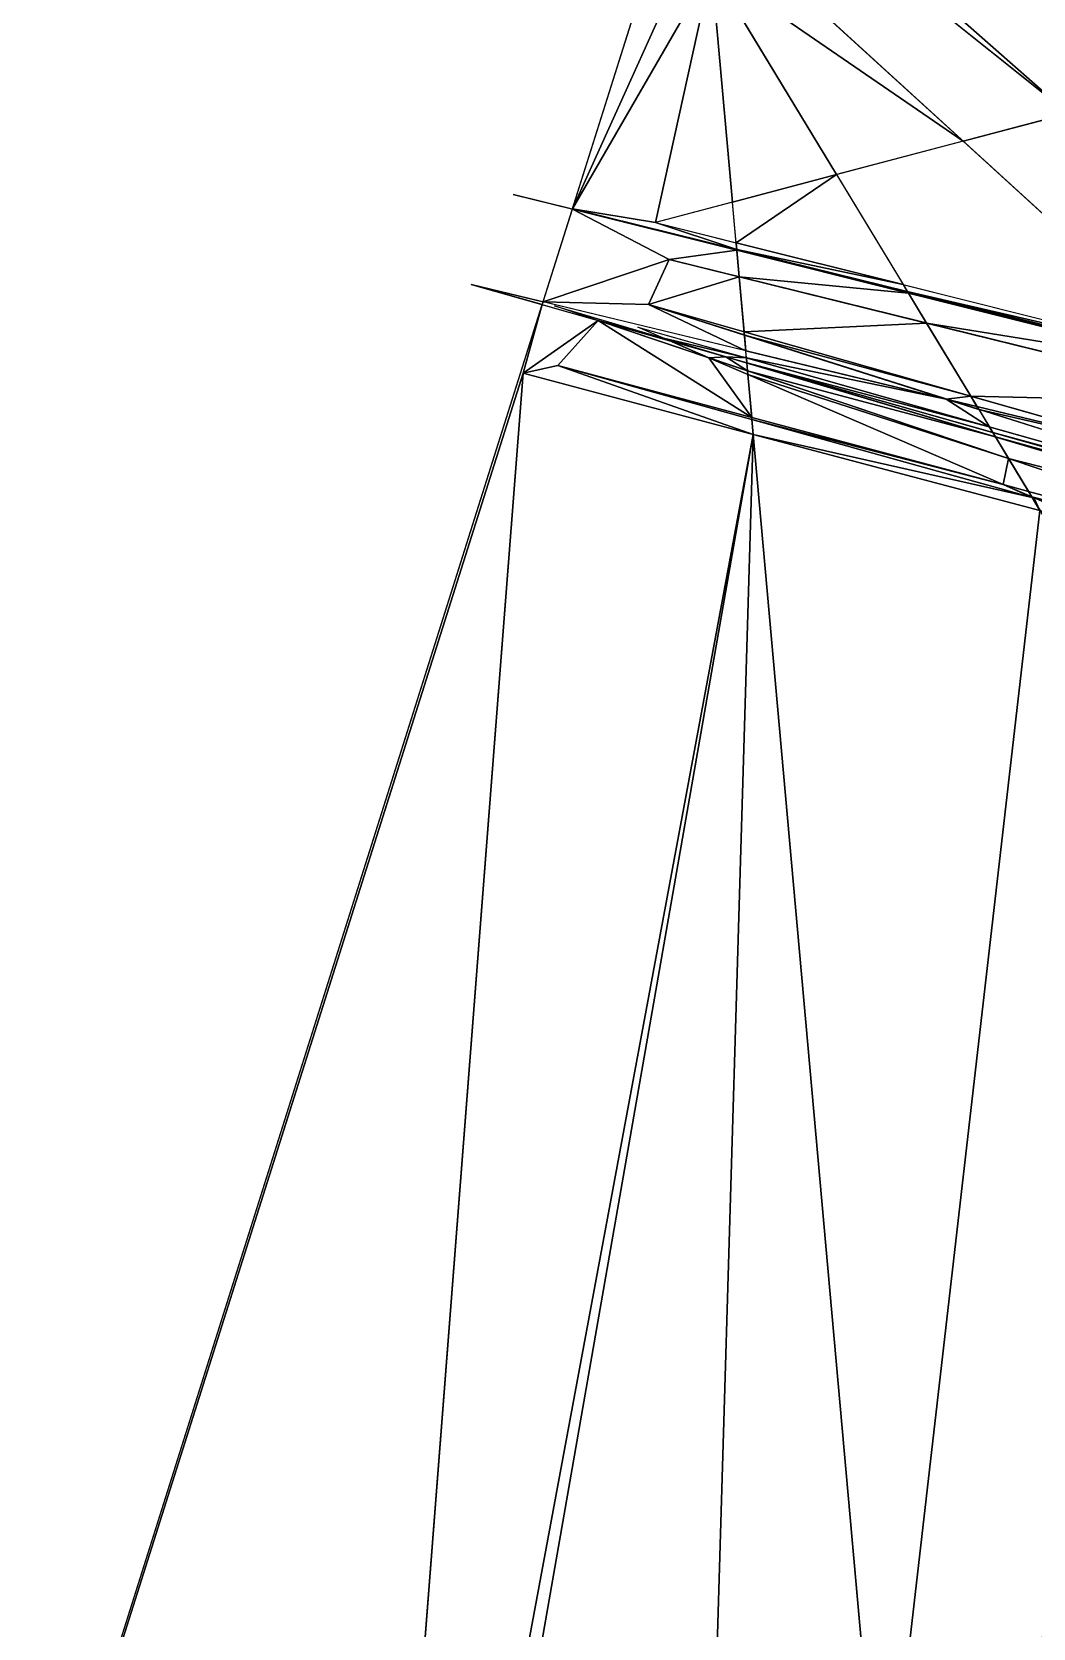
# Model space of a CAD drawing. Header units: metres. Extents: x -225 to 770, y -544 to 564.
# Drawn here: x -15.1 to 54.4, y 290.2 to 401 of the extents above; entities that cross this region are included whole.
import ezdxf

# ---------------------------------------------------------------- set-up
doc = ezdxf.new("R2010")
doc.units = ezdxf.units.M

msp = doc.modelspace()

# ---------------------------------------------------------------- linework, layer by layer
for p, q in [((326.06714, 466.47064, -1150.1343), (28.200867, 387.7458, -976.3353)), ((-154.67836, -172.18564, -649.0496), (32.129852, 419.3811, -991.81995)), ((101.47748, 359.64325, -998.62396), (30.675568, 416.25635, -989.7898)), ((31.867126, 409.53918, -987.4531), (618.36743, -125.45459, -1032.1637)), ((47.40619, 234.1868, -919.14453), (32.099304, 405.39948, -985.7773)), ((32.099304, 405.39948, -985.7773), (504.43823, -374.8846, -871.1271)), ((757.08057, 205.05893, -1239.7969), (18.314148, 389.6963, -972.5342)), ((18.314148, 389.6963, -972.5342), (754.4347, 208.65134, -1240.1035)), ((28.200867, 387.7458, -976.3353), (757.08057, 205.05893, -1239.7969)), ((761.18066, 204.59119, -1241.5203), (29.160217, 385.1684, -975.6745)), ((29.160217, 385.1684, -975.6745), (755.39404, 206.07397, -1239.4426)), ((758.76697, 204.04391, -1240.151), (15.405579, 383.44684, -968.47406)), ((15.405579, 383.44684, -968.47406), (732.4187, 179.90198, -1217.3708)), ((760.3008, 133.12076, -1210.292), (21.19217, 381.9641, -970.55176)), ((21.19217, 381.9641, -970.55176), (730.46954, 171.07516, -1212.6499)), ((765.15857, 148.19702, -1219.0732), (27.705933, 382.0437, -973.6444)), ((27.705933, 382.0437, -973.6444), (738.9325, 179.98157, -1220.4635)), ((730.02356, 77.34354, -1172.0273), (26.97879, 380.48132, -972.6294)), ((26.97879, 380.48132, -972.6294), (736.51886, 179.43427, -1219.0942)), ((732.4187, 179.90198, -1217.3708), (21.424377, 377.82434, -968.87585)), ((21.424377, 377.82434, -968.87585), (733.64087, 187.16644, -1221.0768)), ((-0.847961, 121.22928, -847.78534), (19.010742, 377.27704, -967.5066)), ((19.010742, 377.27704, -967.5066), (731.95435, 188.18149, -1220.7225))]:
    msp.add_line(p, q)
for points in [[(31.048859, 415.9579, -989.8364), (31.867126, 409.53918, -987.4531), (22.43573, 388.68262, -974.03235), (22.43583, 388.6827, -974.0322)], [(56.85907, 395.32, -993.0568), (35.080505, 412.73413, -990.3395), (36.018738, 413.66693, -991.1821), (36.018837, 413.66702, -991.182)], [(56.85907, 395.32, -993.0568), (36.018738, 413.66693, -991.1821), (67.871704, 398.23065, -999.4824), (67.8718, 398.23074, -999.4823)], [(77.820526, 400.86005, -1005.2874), (75.29056, 400.1914, -1003.8112), (38.14865, 413.7586, -992.2217), (38.14875, 413.7587, -992.22156)], [(32.099304, 405.39948, -985.7773), (22.43573, 388.68262, -974.03235), (31.867126, 409.53918, -987.4531), (31.867226, 409.53928, -987.453)], [(32.099304, 405.39948, -985.7773), (31.867126, 409.53918, -987.4531), (49.56781, 393.393, -988.8025), (49.56791, 393.3931, -988.80237)], [(32.099304, 405.39948, -985.7773), (28.200867, 387.7458, -976.3353), (22.43573, 388.68262, -974.03235), (22.43583, 388.6827, -974.0322)], [(32.099304, 405.39948, -985.7773), (33.551178, 389.15985, -979.45715), (28.200867, 387.7458, -976.3353), (28.200966, 387.74588, -976.3352)], [(32.099304, 405.39948, -985.7773), (49.56781, 393.393, -988.8025), (40.7742, 391.06885, -983.67163), (40.7743, 391.06894, -983.6715)], [(32.099304, 405.39948, -985.7773), (40.7742, 391.06885, -983.67163), (33.551178, 389.15985, -979.45715), (33.551277, 389.15994, -979.45703)], [(66.19968, 378.22174, -990.0704), (49.56781, 393.393, -988.8025), (56.85907, 395.32, -993.0568), (56.85917, 395.3201, -993.0567)], [(33.80316, 386.34167, -978.36035), (33.551178, 389.15985, -979.45715), (40.7742, 391.06885, -983.67163), (40.7743, 391.06894, -983.6715)], [(33.80316, 386.34167, -978.36035), (40.7742, 391.06885, -983.67163), (45.39453, 383.4364, -982.5502), (45.39463, 383.4365, -982.55005)], [(18.314148, 389.6963, -972.5342), (22.43573, 388.68262, -974.03235), (22.430908, 388.66736, -974.02356), (22.431007, 388.66745, -974.02344)], [(29.160217, 385.1684, -975.6745), (20.401611, 382.2411, -970.3), (22.430908, 388.66736, -974.02356), (22.431007, 388.66745, -974.02344)], [(33.844727, 385.8766, -978.1793), (22.430908, 388.66736, -974.02356), (22.43573, 388.68262, -974.03235), (22.43583, 388.6827, -974.0322)], [(22.430908, 388.66736, -974.02356), (33.844727, 385.8766, -978.1793), (33.850372, 385.81342, -978.1548), (33.85047, 385.8135, -978.15466)], [(22.430908, 388.66736, -974.02356), (33.850372, 385.81342, -978.1548), (29.160217, 385.1684, -975.6745), (29.160316, 385.1685, -975.6744)], [(22.43573, 388.68262, -974.03235), (28.200867, 387.7458, -976.3353), (33.844727, 385.8766, -978.1793), (33.844826, 385.87668, -978.1792)], [(28.200867, 387.7458, -976.3353), (33.80316, 386.34167, -978.36035), (33.844727, 385.8766, -978.1793), (33.844826, 385.87668, -978.1792)], [(34.015076, 383.9712, -977.4378), (29.160217, 385.1684, -975.6745), (33.850372, 385.81342, -978.1548), (33.85047, 385.8135, -978.15466)], [(45.39453, 383.4364, -982.5502), (33.844727, 385.8766, -978.1793), (33.80316, 386.34167, -978.36035), (33.80326, 386.34177, -978.3602)], [(45.67926, 382.966, -982.4811), (33.850372, 385.81342, -978.1548), (33.844727, 385.8766, -978.1793), (33.844826, 385.87668, -978.1792)], [(33.844727, 385.8766, -978.1793), (45.39453, 383.4364, -982.5502), (45.67926, 382.966, -982.4811), (45.67936, 382.9661, -982.48096)], [(45.75699, 382.83765, -982.46216), (34.015076, 383.9712, -977.4378), (33.850372, 385.81342, -978.1548), (33.85047, 385.8135, -978.15466)], [(33.850372, 385.81342, -978.1548), (45.67926, 382.966, -982.4811), (45.75699, 382.83765, -982.46216), (45.757088, 382.83774, -982.46204)], [(20.401611, 382.2411, -970.3), (29.160217, 385.1684, -975.6745), (27.705933, 382.0437, -973.6444), (27.706032, 382.0438, -973.6443)], [(34.015076, 383.97076, -977.4376), (27.705933, 382.0437, -973.6444), (29.160217, 385.1684, -975.6745), (29.160316, 385.1685, -975.6744)], [(29.160217, 385.1684, -975.6745), (34.015076, 383.9712, -977.4378), (34.015076, 383.97076, -977.4376), (34.015175, 383.97086, -977.4375)], [(20.340027, 382.04608, -970.187), (15.405579, 383.44684, -968.47406), (20.401611, 382.2411, -970.3), (20.40171, 382.24118, -970.29987)], [(27.705933, 382.0437, -973.6444), (34.015076, 383.97076, -977.4376), (34.356293, 380.1543, -975.95233), (34.35639, 380.1544, -975.9522)], [(47.010803, 380.76636, -982.15784), (34.015076, 383.97076, -977.4376), (34.015076, 383.9712, -977.4378), (34.015175, 383.97128, -977.4377)], [(45.75699, 382.83765, -982.46216), (47.010803, 380.76636, -982.15784), (34.015076, 383.9712, -977.4378), (34.015175, 383.97128, -977.4377)], [(47.01178, 380.7647, -982.1576), (34.356293, 380.1543, -975.95233), (34.015076, 383.97076, -977.4376), (34.015175, 383.97086, -977.4375)], [(34.015076, 383.97076, -977.4376), (47.010803, 380.76636, -982.15784), (47.01178, 380.7647, -982.1576), (47.01188, 380.7648, -982.1575)], [(66.19968, 378.22174, -990.0704), (45.67926, 382.966, -982.4811), (45.39453, 383.4364, -982.5502), (45.39463, 383.4365, -982.55005)], [(20.401611, 382.2411, -970.3), (27.705933, 382.0437, -973.6444), (34.47336, 378.84497, -975.44275), (34.473457, 378.84506, -975.4426)], [(66.65396, 377.8073, -990.10504), (45.75699, 382.83765, -982.46216), (45.67926, 382.966, -982.4811), (45.67936, 382.9661, -982.48096)], [(45.67926, 382.966, -982.4811), (66.19968, 378.22174, -990.0704), (66.65396, 377.8073, -990.10504), (66.65406, 377.8074, -990.1049)], [(45.75699, 382.83765, -982.46216), (66.65396, 377.8073, -990.10504), (66.94464, 377.54224, -990.1272), (66.94474, 377.54233, -990.1271)], [(45.75699, 382.83765, -982.46216), (66.94464, 377.54224, -990.1272), (47.010803, 380.76636, -982.15784), (47.010902, 380.76645, -982.1577)], [(19.010742, 377.27704, -967.5066), (-67.11493, 105.10202, -809.71783), (20.340027, 382.04608, -970.187), (20.340126, 382.04617, -970.1869)], [(19.010742, 377.27704, -967.5066), (20.340027, 382.04608, -970.187), (24.221313, 380.94427, -971.5343), (24.221413, 380.94437, -971.5342)], [(28.755249, 379.71533, -973.1332), (24.221313, 380.94427, -971.5343), (21.19217, 381.9641, -970.55176), (21.192268, 381.9642, -970.55164)], [(34.376495, 379.92847, -975.8644), (34.47336, 378.84497, -975.44275), (27.705933, 382.0437, -973.6444), (27.706032, 382.0438, -973.6443)], [(34.376495, 379.92847, -975.8644), (27.705933, 382.0437, -973.6444), (34.356293, 380.1543, -975.95233), (34.35639, 380.1544, -975.9522)], [(24.221313, 380.94427, -971.5343), (21.424377, 377.82434, -968.87585), (19.010742, 377.27704, -967.5066), (19.010841, 377.27713, -967.5065)], [(21.424377, 377.82434, -968.87585), (24.221313, 380.94427, -971.5343), (34.88681, 374.22052, -973.643), (34.88691, 374.2206, -973.6429)], [(28.755249, 379.71533, -973.1332), (29.150452, 379.54498, -973.24536), (24.221313, 380.94427, -971.5343), (24.221413, 380.94437, -971.5342)], [(31.904663, 378.35742, -974.0265), (24.221313, 380.94427, -971.5343), (29.150452, 379.54498, -973.24536), (29.15055, 379.54507, -973.24524)], [(24.221313, 380.94427, -971.5343), (31.904663, 378.35742, -974.0265), (34.88681, 374.22052, -973.643), (34.88691, 374.2206, -973.6429)], [(34.518097, 378.34515, -975.2482), (28.755249, 379.71533, -973.1332), (26.97879, 380.48132, -972.6294), (26.97889, 380.4814, -972.6293)], [(34.356293, 380.1543, -975.95233), (47.01178, 380.7647, -982.1576), (50.08658, 375.6853, -981.41125), (50.086678, 375.6854, -981.41113)], [(34.376495, 379.92847, -975.8644), (34.356293, 380.1543, -975.95233), (50.08658, 375.6853, -981.41125), (50.086678, 375.6854, -981.41113)], [(69.48639, 375.2237, -990.3209), (47.01178, 380.7647, -982.1576), (47.010803, 380.76636, -982.15784), (47.010902, 380.76645, -982.1577)], [(47.010803, 380.76636, -982.15784), (66.94464, 377.54224, -990.1272), (69.48639, 375.2237, -990.3209), (69.48649, 375.2238, -990.3208)], [(69.491, 375.21948, -990.3213), (50.08658, 375.6853, -981.41125), (47.01178, 380.7647, -982.1576), (47.01188, 380.7648, -982.1575)], [(47.01178, 380.7647, -982.1576), (69.48639, 375.2237, -990.3209), (69.491, 375.21948, -990.3213), (69.4911, 375.21957, -990.32117)], [(34.518097, 378.34515, -975.2482), (33.083405, 378.42847, -974.6106), (28.755249, 379.71533, -973.1332), (28.755348, 379.71542, -973.13306)], [(29.150452, 379.54498, -973.24536), (28.755249, 379.71533, -973.1332), (33.083405, 378.42847, -974.6106), (33.083504, 378.42856, -974.6105)], [(29.150452, 379.54498, -973.24536), (33.083405, 378.42847, -974.6106), (31.904663, 378.35742, -974.0265), (31.904762, 378.3575, -974.02637)], [(50.08658, 375.6853, -981.41125), (48.368744, 375.49152, -980.5211), (34.376495, 379.92847, -975.8644), (34.376595, 379.92856, -975.86426)], [(34.47336, 378.84497, -975.44275), (34.376495, 379.92847, -975.8644), (48.368744, 375.49152, -980.5211), (48.368843, 375.4916, -980.521)], [(34.992523, 373.03815, -973.18286), (19.010742, 377.27704, -967.5066), (21.424377, 377.82434, -968.87585), (21.424477, 377.82443, -968.87573)], [(34.899994, 374.07312, -973.58563), (34.992523, 373.03815, -973.18286), (21.424377, 377.82434, -968.87585), (21.424477, 377.82443, -968.87573)], [(34.899994, 374.07312, -973.58563), (21.424377, 377.82434, -968.87585), (34.88681, 374.22052, -973.643), (34.88691, 374.2206, -973.6429)], [(34.598022, 377.45062, -974.9001), (31.904663, 378.35742, -974.0265), (33.083405, 378.42847, -974.6106), (33.083504, 378.42856, -974.6105)], [(34.621674, 377.1859, -974.79706), (34.88681, 374.22052, -973.643), (31.904663, 378.35742, -974.0265), (31.904762, 378.3575, -974.02637)], [(31.904663, 378.35742, -974.0265), (34.598022, 377.45062, -974.9001), (34.621674, 377.1859, -974.79706), (34.621773, 377.186, -974.79694)], [(33.083405, 378.42847, -974.6106), (34.518097, 378.34515, -975.2482), (34.54776, 378.01282, -975.1189), (34.54786, 378.0129, -975.1188)], [(33.083405, 378.42847, -974.6106), (34.54776, 378.01282, -975.1189), (34.54959, 377.99255, -975.111), (34.54969, 377.99265, -975.1109)], [(33.083405, 378.42847, -974.6106), (34.54959, 377.99255, -975.111), (34.598022, 377.45062, -974.9001), (34.59812, 377.4507, -974.89996)], [(48.368744, 375.49152, -980.5211), (34.518097, 378.34515, -975.2482), (34.47336, 378.84497, -975.44275), (34.473457, 378.84506, -975.4426)], [(51.366333, 373.57117, -981.1006), (34.54776, 378.01282, -975.1189), (34.518097, 378.34515, -975.2482), (34.518196, 378.34525, -975.2481)], [(48.368744, 375.49152, -980.5211), (51.366333, 373.57117, -981.1006), (34.518097, 378.34515, -975.2482), (34.518196, 378.34525, -975.2481)], [(51.60962, 373.16925, -981.04156), (34.54959, 377.99255, -975.111), (34.54776, 378.01282, -975.1189), (34.54786, 378.0129, -975.1188)], [(34.54776, 378.01282, -975.1189), (51.366333, 373.57117, -981.1006), (51.60962, 373.16925, -981.04156), (51.60972, 373.16934, -981.04144)], [(51.79358, 372.86542, -980.99695), (34.598022, 377.45062, -974.9001), (34.54959, 377.99255, -975.111), (34.54969, 377.99265, -975.1109)], [(34.54959, 377.99255, -975.111), (51.60962, 373.16925, -981.04156), (51.79358, 372.86542, -980.99695), (51.79368, 372.8655, -980.9968)], [(19.010742, 377.27704, -967.5066), (7.019562, 222.66898, -895.21594), (-67.11493, 105.10202, -809.71783), (-67.11483, 105.10212, -809.7177)], [(19.010742, 377.27704, -967.5066), (34.992523, 373.03815, -973.18286), (7.019562, 222.66898, -895.21594), (7.019662, 222.66908, -895.2158)], [(52.709106, 371.35297, -980.77466), (34.621674, 377.1859, -974.79706), (34.598022, 377.45062, -974.9001), (34.59812, 377.4507, -974.89996)], [(34.598022, 377.45062, -974.9001), (51.79358, 372.86542, -980.99695), (52.709106, 371.35297, -980.77466), (52.709206, 371.35306, -980.77454)], [(52.709106, 371.35297, -980.77466), (52.326538, 369.55194, -979.8186), (34.621674, 377.1859, -974.79706), (34.621773, 377.186, -974.79694)], [(34.88681, 374.22052, -973.643), (34.621674, 377.1859, -974.79706), (52.326538, 369.55194, -979.8186), (52.326637, 369.55203, -979.8185)], [(48.368744, 375.49152, -980.5211), (50.08658, 375.6853, -981.41125), (50.517853, 374.97284, -981.3066), (50.517952, 374.97293, -981.30646)], [(64.31241, 371.64368, -986.34814), (50.517853, 374.97284, -981.3066), (50.08658, 375.6853, -981.41125), (50.086678, 375.6854, -981.41113)], [(50.08658, 375.6853, -981.41125), (69.491, 375.21948, -990.3213), (64.31241, 371.64368, -986.34814), (64.31251, 371.64377, -986.348)], [(48.368744, 375.49152, -980.5211), (50.517853, 374.97284, -981.3066), (50.6398, 374.77136, -981.277), (50.6399, 374.77145, -981.27686)], [(48.368744, 375.49152, -980.5211), (50.6398, 374.77136, -981.277), (51.366333, 373.57117, -981.1006), (51.366432, 373.57126, -981.10046)], [(50.517853, 374.97284, -981.3066), (64.31241, 371.64368, -986.34814), (50.6398, 374.77136, -981.277), (50.6399, 374.77145, -981.27686)], [(80.09943, 365.4297, -991.0813), (50.6398, 374.77136, -981.277), (64.31241, 371.64368, -986.34814), (64.31251, 371.64377, -986.348)], [(34.899994, 374.07312, -973.58563), (34.88681, 374.22052, -973.643), (52.326538, 369.55194, -979.8186), (52.326637, 369.55203, -979.8185)], [(34.899994, 374.07312, -973.58563), (52.326538, 369.55194, -979.8186), (54.338074, 368.66205, -980.37933), (54.338173, 368.66214, -980.3792)], [(34.899994, 374.07312, -973.58563), (54.338074, 368.66205, -980.37933), (34.992523, 373.03815, -973.18286), (34.992622, 373.03824, -973.18274)], [(80.09943, 365.4297, -991.0813), (51.60962, 373.16925, -981.04156), (51.366333, 373.57117, -981.1006), (51.366432, 373.57126, -981.10046)], [(11.959442, 241.52097, -905.66345), (7.019562, 222.66898, -895.21594), (34.992523, 373.03815, -973.18286), (34.992622, 373.03824, -973.18274)], [(31.793945, 265.58325, -925.35095), (11.959442, 241.52097, -905.66345), (34.992523, 373.03815, -973.18286), (34.992622, 373.03824, -973.18274)], [(34.992523, 373.03815, -973.18286), (43.95453, 272.79492, -934.17004), (31.793945, 265.58325, -925.35095), (31.794044, 265.58334, -925.3508)], [(54.338074, 368.66205, -980.37933), (54.882446, 367.7627, -980.2472), (34.992523, 373.03815, -973.18286), (34.992622, 373.03824, -973.18274)], [(43.95453, 272.79492, -934.17004), (34.992523, 373.03815, -973.18286), (54.882446, 367.7627, -980.2472), (54.882545, 367.7628, -980.2471)], [(80.83322, 364.87335, -991.186), (51.79358, 372.86542, -980.99695), (51.60962, 373.16925, -981.04156), (51.60972, 373.16934, -981.04144)], [(51.60962, 373.16925, -981.04156), (80.09943, 365.4297, -991.0813), (80.83322, 364.87335, -991.186), (80.83332, 364.87344, -991.18585)], [(81.87781, 363.92047, -991.2656), (52.709106, 371.35297, -980.77466), (51.79358, 372.86542, -980.99695), (51.79368, 372.8655, -980.9968)], [(51.79358, 372.86542, -980.99695), (80.83322, 364.87335, -991.186), (81.87781, 363.92047, -991.2656), (81.87791, 363.92056, -991.2655)], [(52.326538, 369.55194, -979.8186), (52.709106, 371.35297, -980.77466), (54.084167, 369.08142, -980.4409), (54.084267, 369.0815, -980.4408)], [(80.301636, 362.0631, -989.72473), (54.084167, 369.08142, -980.4409), (52.709106, 371.35297, -980.77466), (52.709206, 371.35306, -980.77454)], [(52.709106, 371.35297, -980.77466), (81.87781, 363.92047, -991.2656), (80.301636, 362.0631, -989.72473), (80.301735, 362.0632, -989.7246)], [(54.31955, 368.69263, -980.3838), (54.338074, 368.66205, -980.37933), (52.326538, 369.55194, -979.8186), (52.326637, 369.55203, -979.8185)], [(54.31955, 368.69263, -980.3838), (52.326538, 369.55194, -979.8186), (54.084167, 369.08142, -980.4409), (54.084267, 369.0815, -980.4408)], [(54.084167, 369.08142, -980.4409), (80.301636, 362.0631, -989.72473), (54.31955, 368.69263, -980.3838), (54.31965, 368.69272, -980.38367)], [(54.48587, 368.6209, -980.4309), (54.31955, 368.69263, -980.3838), (80.301636, 362.0631, -989.72473), (80.301735, 362.0632, -989.7246)], [(54.31955, 368.69263, -980.3838), (54.48587, 368.6209, -980.4309), (54.338074, 368.66205, -980.37933), (54.338173, 368.66214, -980.3792)], [(54.882446, 367.7627, -980.2472), (54.338074, 368.66205, -980.37933), (54.48587, 368.6209, -980.4309), (54.48597, 368.621, -980.4308)], [(79.7005, 326.76428, -974.2231), (43.95453, 272.79492, -934.17004), (54.882446, 367.7627, -980.2472), (54.882545, 367.7628, -980.2471)], [(79.7005, 326.76428, -974.2231), (46.75592, 241.46027, -921.9752), (43.95453, 272.79492, -934.17004), (43.954628, 272.795, -934.1699)], [(79.7005, 326.76428, -974.2231), (73.08838, 284.7296, -952.99493), (46.75592, 241.46027, -921.9752), (46.75602, 241.46037, -921.9751)]]:
    msp.add_3dface(points)

doc.saveas('drawing.dxf')
